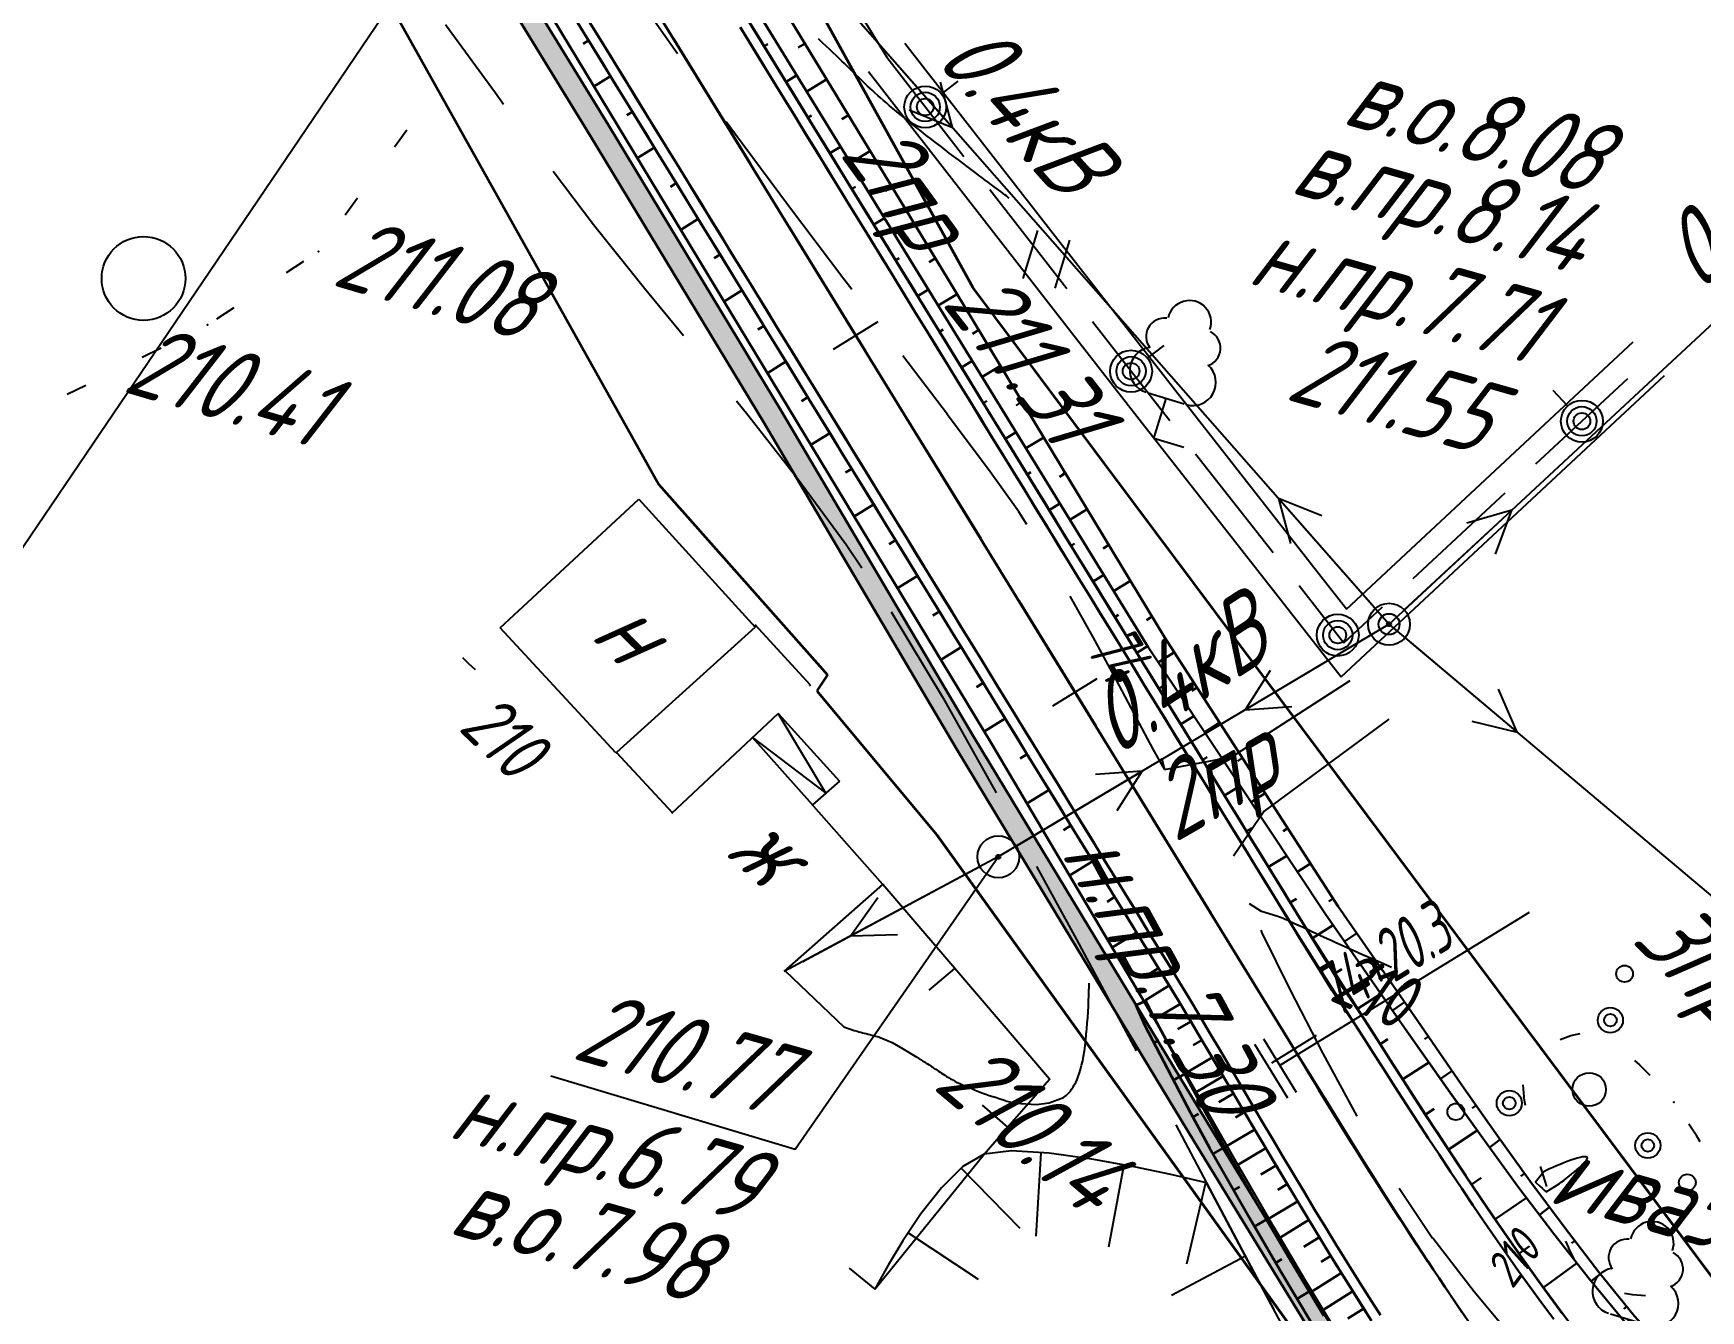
# Model space of a CAD drawing. Header units: millimetres. Extents: x -698 to 8131, y -704 to 4503.
# Drawn here: x 5356.7 to 5436.3, y 3411.5 to 3472.5 of the extents above; entities that cross this region are included whole.
import ezdxf

# ---------------------------------------------------------------- set-up
doc = ezdxf.new("R2010")
doc.units = ezdxf.units.MM
doc.linetypes.add('CONTI', pattern=[0])
doc.linetypes.add('DASHED', pattern=[0.75, 0.5, -0.25])
for name, color, linetype, lineweight in [('10', 1, 'Continuous', 35), ('КОПИЯ_ОСЬ_13_ОТКОСЫ', 7, 'Continuous', 30), ('КОПИЯ_ОСЬ_ГРАНИЦЫ_ПОЛОС', 7, 'Continuous', 30), ('ОСЬ_ВЕРХ_ПОКРЫТИЯ_ГРАНИЦЫ_ПОЛОС', 7, 'Continuous', 30), ('ОСЬ_ВЕРХ_ПОКРЫТИЯ_ОСЬ', 1, 'Continuous', 30), ('Ось_примыкания', 1, 'Continuous', 35), ('Тротуар', 40, 'Continuous', 35)]:
    doc.layers.add(name, color=color, linetype=linetype, lineweight=lineweight)
for name, color, linetype in [('GOR_BDEFAULT', 212, 'CONTI'), ('NAD_MDEFAULT', 7, 'CONTI'), ('OBRIVDEFAULT', 32, 'CONTI'), ('PI_OTDEFAULT', 172, 'CONTI'), ('PI_TTDEFAULT', 5, 'CONTI'), ('SIT_LDEFAULT', 7, 'CONTI'), ('USLZNDEFAULT', 7, 'CONTI'), ('ZAPSKDEFAULT', 7, 'CONTI'), ('ОСЬ_ВЕРХ_ПОКРЫТИЯ_ПИКЕТЫ', 1, 'Continuous'), ('ОСЬ_ВЕРХ_ПОКРЫТИЯ_РАЗБИВКА_КРИВ', 1, 'Continuous'), ('разметка', 7, 'Continuous')]:
    doc.layers.add(name, color=color, linetype=linetype)
doc.styles.add('eskd', font='isocpeui.ttf', dxfattribs={"width": 1.2})
doc.styles.add('SHRFT', font='isocpeui.ttf', dxfattribs={"width": 3.5})
doc.styles.get("Standard").update_dxf_attribs({"font": 'isocpeui.ttf'})

# ---------------------------------------------------------------- blocks, each defined once
blk = doc.blocks.new('BL_2004')
at = {"color": 0}
blk.add_circle((0, 0), 2, dxfattribs=at)
blk = doc.blocks.new('BL_2011')
at = {"color": 0}
for p, q in [((0, 0), (0, 2.4)), ((1.6, 0), (1.6, 2.4))]:
    blk.add_line(p, q, dxfattribs=at)
blk = doc.blocks.new('BL_104')
at = {"color": 0}
for p, q in [((-0.9, 2), (0.9, 2)), ((0, 0), (0, 2)), ((1.5, 0), (0, 0))]:
    blk.add_line(p, q, dxfattribs=at)
for centre, radius, start, end in [((0, 5.8), 1.04, 358, 185), ((-0.94, 4.8), 0.88, 100, 235), ((0.94, 4.8), 0.88, 305, 80), ((-1, 3.1), 1.1, 115, 270), ((1, 3.1), 1.1, 270, 65)]:
    blk.add_arc(centre, radius, start, end, dxfattribs=at)
blk = doc.blocks.new('BL_2010')
at = {"color": 0}
for centre, radius in [((0, 5.78), 0.4), ((0, 3.46), 0.6), ((0, 3.46), 0.3), ((0, 0), 0.8), ((-3.46, -1.74), 0.6), ((-3.46, -1.74), 0.3), ((3.46, -1.74), 0.6), ((3.46, -1.74), 0.3), ((-5.78, -2.88), 0.4), ((5.78, -2.88), 0.4)]:
    blk.add_circle(centre, radius, dxfattribs=at)
blk = doc.blocks.new('BL_26')
at = {"color": 0}
for radius in [1, 0.1]:
    blk.add_circle((0, 0), radius, dxfattribs=at)
blk = doc.blocks.new('BL_22')
at = {"color": 0}
for radius in [1, 0.5, 0.1]:
    blk.add_circle((0, 0), radius, dxfattribs=at)
blk = doc.blocks.new('*U49')
at = {"layer": 'КОПИЯ_ОСЬ_13_ОТКОСЫ'}
for points in [[(1001.06, 900.828), (1010.441, 886.405), (1020.32, 869.001), (1030.698, 851.904), (1041.047, 834.789), (1049.338, 821.926), (1053.106, 816.499), (1055.249, 813.387), (1056.859, 811.09), (1058.482, 808.832), (1060.124, 806.62), (1061.792, 804.463), (1063.493, 802.367), (1065.279, 800.366), (1067.106, 798.446)], [(998.875, 901.677), (999.847, 900.083), (1040.261, 834.306), (1048.734, 821.555), (1052.509, 816.132), (1054.683, 813.034), (1056.318, 810.746), (1057.967, 808.494), (1059.636, 806.289), (1061.333, 804.136), (1063.062, 802.044), (1064.797, 799.982), (1066.577, 797.996), (1067.028, 797.515)], [(1023.88, 863.138), (1023.553, 862.939)], [(1024.917, 861.428), (1023.955, 860.844)], [(1025.955, 859.718), (1025.634, 859.524)], [(1026.993, 858.009), (1026.049, 857.436)], [(1028.031, 856.299), (1027.716, 856.108)], [(1029.068, 854.589), (1028.143, 854.028)], [(1030.106, 852.88), (1029.798, 852.692)], [(1031.143, 851.169), (1030.237, 850.621)], [(1032.177, 849.458), (1031.875, 849.275)], [(1033.212, 847.746), (1032.331, 847.213)], [(1034.247, 846.035), (1033.953, 845.857)], [(1035.282, 844.323), (1034.425, 843.805)], [(1036.317, 842.612), (1036.031, 842.439)], [(1037.352, 840.9), (1036.519, 840.397)], [(1038.387, 839.189), (1038.109, 839.021)], [(1039.422, 837.478), (1038.613, 836.988)], [(1040.456, 835.766), (1040.187, 835.603)], [(1041.512, 834.068), (1040.747, 833.574)], [(1042.596, 832.387), (1042.341, 832.222)], [(1043.679, 830.706), (1042.961, 830.242)], [(1044.763, 829.024), (1044.523, 828.87)], [(1045.846, 827.343), (1045.175, 826.911)], [(1046.93, 825.662), (1046.706, 825.518)], [(1048.013, 823.981), (1047.389, 823.579)], [(1049.097, 822.3), (1048.888, 822.166)], [(1050.225, 820.649), (1049.645, 820.246)], [(1051.365, 819.006), (1051.172, 818.872)], [(1052.506, 817.363), (1051.931, 816.963)], [(1053.644, 815.718), (1053.451, 815.586)], [(1054.778, 814.071), (1054.223, 813.689)], [(1055.92, 812.429), (1055.736, 812.3)], [(1057.072, 810.794), (1056.555, 810.423)], [(1058.239, 809.17), (1058.067, 809.046)], [(1059.426, 807.56), (1058.944, 807.203)], [(1060.631, 805.964), (1060.473, 805.842)], [(1061.856, 804.384), (1061.42, 804.03)], [(1063.116, 802.83), (1062.971, 802.713)]]:
    blk.add_lwpolyline(points, dxfattribs=at)

msp = doc.modelspace()

# ---------------------------------------------------------------- hatches: boundary and pattern name
at = {"layer": 'Тротуар', "lineweight": 30, "ltscale": 7}
msp.add_hatch(color=256, dxfattribs=at).paths.add_polyline_path([(5466.603, 3369.435), (5464.199, 3371.972), (5457.004, 3375.472), (5449.971, 3379.116), (5446.483, 3381.111), (5443.161, 3383.224), (5436.715, 3388.142), (5431.069, 3393.814), (5426.047, 3400.024), (5421.509, 3406.475), (5419.224, 3409.907), (5412.944, 3420.132), (5406.733, 3430.399), (5401.563, 3438.959), (5392.412, 3454.459), (5384.128, 3468.142), (5376.812, 3480.084), (5372.692, 3483.698), (5367.045, 3489.864), (5364.428, 3494.124), (5362.55, 3498.787), (5362.162, 3499.75), (5361.296, 3501.956), (5360.243, 3505.535), (5359.9, 3506.511), (5359.557, 3507.488), (5353.516, 3517.408), (5346.095, 3529.283), (5337.358, 3542.681), (5330.6, 3552.598), (5323.514, 3562.282), (5314.689, 3573.385), (5305.757, 3583.754), (5294.788, 3595.515), (5284.15, 3605.971), (5274.517, 3614.798), (5262.518, 3625.475), (5250.256, 3635.753), (5228.636, 3653.545), (5213.48, 3666.213), (5198.554, 3679.53), (5195.155, 3682.072), (5188.614, 3686.677), (5181.729, 3690.741), (5174.553, 3693.981), (5166.765, 3696.048), (5158.672, 3697.097), (5150.771, 3696.701), (5142.932, 3694.886), (5135.763, 3691.799), (5128.894, 3687.534), (5119.677, 3680.123), (5110.519, 3672.03), (5107.649, 3669.246), (5096.334, 3657.934), (5094.629, 3656.228), (5093.906, 3655.537), (5087.832, 3649.465), (5076.605, 3638.065), (5063.964, 3625.252), (5056.914, 3618.158), (5049.806, 3611.124), (5042.672, 3604.117), (5034.104, 3595.716), (5025.464, 3587.246), (5012.287, 3575.126), (5004.83, 3568.464), (5000.376, 3564.545), (4992.568, 3558.187), (4986.365, 3553.136), (4976.969, 3545.672), (4967.373, 3538.466), (4960.946, 3533.701), (4956.142, 3530.257), (4951.275, 3526.828), (4944.558, 3522.239), (4941.878, 3520.46), (4934.85, 3515.752), (4934.02, 3515.196), (4921.2, 3506.598), (4903.6, 3496.548), (4897.663, 3493.449), (4891.601, 3490.598), (4873.244, 3481.853), (4861.137, 3475.777), (4851.022, 3470.054), (4850.316, 3469.617), (4844.045, 3464.752), (4838.09, 3459.351), (4832.466, 3453.61), (4827.236, 3447.37), (4822.539, 3440.513), (4818.897, 3433.927), (4815.516, 3426.46), (4812.441, 3418.669), (4810.035, 3411.157), (4807.175, 3399.956), (4804.768, 3388.201), (4802.678, 3365.271), (4803.818, 3364.88), (4805.75, 3388.011), (4808.15, 3399.731), (4811.12, 3411.298), (4813.568, 3418.846), (4816.506, 3426.225), (4819.778, 3433.453), (4823.587, 3440.306), (4828.121, 3446.878), (4833.208, 3452.938), (4838.771, 3458.618), (4844.644, 3463.95), (4850.888, 3468.795), (4851.611, 3469.243), (4861.609, 3474.895), (4873.593, 3481.023), (4892.028, 3489.675), (4898.14, 3492.525), (4904.066, 3495.663), (4921.662, 3505.714), (4942.435, 3519.629), (4945.115, 3521.408), (4951.736, 3525.929), (4956.645, 3529.404), (4961.502, 3532.939), (4967.97, 3537.663), (4977.55, 3544.92), (4986.99, 3552.356), (4993.2, 3557.412), (5001.022, 3563.781), (5005.493, 3567.716), (5012.958, 3574.386), (5026.153, 3586.52), (5034.804, 3595.002), (5043.373, 3603.403), (5050.509, 3610.412), (5057.621, 3617.45), (5064.674, 3624.548), (5077.317, 3637.363), (5088.541, 3648.76), (5097.04, 3657.226), (5108.35, 3668.534), (5111.199, 3671.296), (5120.322, 3679.358), (5129.473, 3686.717), (5136.227, 3690.91), (5143.245, 3693.932), (5150.91, 3695.707), (5158.632, 3696.093), (5166.571, 3695.065), (5174.217, 3693.035), (5181.268, 3689.852), (5188.077, 3685.832), (5194.568, 3681.262), (5197.92, 3678.755), (5212.826, 3665.456), (5227.997, 3652.776), (5249.617, 3634.984), (5261.864, 3624.719), (5273.849, 3614.053), (5283.425, 3605.248), (5294.038, 3594.853), (5304.928, 3583.185), (5313.919, 3572.747), (5322.719, 3561.675), (5329.783, 3552.021), (5336.525, 3542.127), (5345.254, 3528.742), (5352.666, 3516.881), (5358.55, 3507.337), (5360.408, 3501.541), (5363.532, 3493.673), (5366.243, 3489.259), (5371.993, 3482.98), (5375.959, 3479.544), (5383.271, 3467.625), (5391.554, 3453.946), (5400.706, 3438.447), (5405.884, 3429.885), (5412.109, 3419.623), (5418.381, 3409.369), (5420.615, 3406.013), (5425.242, 3399.43), (5430.324, 3393.146), (5436.048, 3387.394), (5442.486, 3382.471), (5445.966, 3380.254), (5449.492, 3378.238), (5456.555, 3374.578), (5463.598, 3371.152), (5466.015, 3368.602), (5468.306, 3367.584), (5468.712, 3368.498)])

# ---------------------------------------------------------------- linework, layer by layer
at = {"linetype": 'Continuous'}
msp.add_line((5340.108, 3424.321), (5430.053, 3557.071), dxfattribs=at)
msp.add_lwpolyline([(5381.374, 3422.759), (5393.041, 3419.246), (5402.749, 3433.21)], dxfattribs=at)
at = {"layer": '10'}
for p, q in [((5401.543, 3460.384), (5376.033, 3506.574)), ((5360.563, 3497.444), (5386.533, 3450.994)), ((5360.563, 3497.444), (5386.533, 3450.994)), ((5444.073, 3403.464), (5401.543, 3460.384)), ((5386.533, 3450.994), (5394.593, 3441.904)), ((5386.533, 3450.994), (5394.593, 3441.904)), ((5394.593, 3441.904), (5394.083, 3441.144)), ((5394.593, 3441.904), (5394.083, 3441.144)), ((5394.083, 3441.144), (5399.813, 3434.264)), ((5394.083, 3441.144), (5399.813, 3434.264))]:
    msp.add_line(p, q, dxfattribs=at)
for points in [[(5710.163, 3297.724), (5663.993, 3297.174), (5633.323, 3307.224), (5531.183, 3365.104), (5455.723, 3393.394), (5444.073, 3403.464), (5401.543, 3460.384), (5376.033, 3506.574), (5328.473, 3581.954), (5320.503, 3590.824), (5286.753, 3619.604), (5288.323, 3621.204), (5196.433, 3695.614)], [(5446.413, 3377.714), (5430.843, 3391.154), (5399.813, 3434.264), (5430.843, 3391.154), (5446.413, 3377.714), (5474.883, 3367.454), (5476.483, 3372.204), (5484.003, 3369.444), (5482.413, 3364.674), (5523.553, 3348.784), (5626.023, 3290.704), (5661.233, 3279.184), (5669.823, 3278.944), (5668.943, 3282.924), (5691.213, 3283.214)]]:
    msp.add_lwpolyline(points, dxfattribs=at)
at = {"layer": 'GOR_BDEFAULT', "color": 212, "flags": 128}
for points, elevation in [([(5403.269, 3464.67), (5403.209, 3464.72), (5403.139, 3464.77), (5403.059, 3464.83), (5402.979, 3464.89), (5402.879, 3464.96), (5402.779, 3465.04), (5402.669, 3465.12), (5402.549, 3465.21), (5402.419, 3465.3), (5402.279, 3465.41), (5402.129, 3465.52), (5401.979, 3465.63), (5401.809, 3465.76), (5401.639, 3465.89), (5401.449, 3466.03), (5401.259, 3466.18), (5401.059, 3466.33), (5400.849, 3466.49), (5400.629, 3466.65), (5400.409, 3466.82), (5400.189, 3466.99), (5399.969, 3467.16), (5399.739, 3467.34), (5399.509, 3467.51), (5399.289, 3467.68), (5399.069, 3467.86), (5398.859, 3468.02), (5398.649, 3468.19), (5398.439, 3468.35), (5398.249, 3468.51), (5398.059, 3468.66), (5397.889, 3468.8), (5397.719, 3468.94), (5397.559, 3469.08), (5397.409, 3469.21), (5397.259, 3469.33), (5397.119, 3469.46), (5396.989, 3469.57), (5396.859, 3469.69), (5396.739, 3469.8), (5396.619, 3469.91), (5396.499, 3470.02), (5396.389, 3470.12), (5396.279, 3470.23), (5396.179, 3470.33), (5396.069, 3470.44), (5395.959, 3470.54), (5395.859, 3470.64), (5395.749, 3470.75), (5395.639, 3470.86), (5395.529, 3470.97), (5395.409, 3471.09), (5395.279, 3471.21), (5395.149, 3471.34), (5395.009, 3471.47), (5394.859, 3471.61), (5394.699, 3471.76), (5394.529, 3471.92), (5394.349, 3472.09), (5394.159, 3472.27)], 212), ([(5377.159, 3442.73), (5377.449, 3442.44), (5377.759, 3442.15)], 210), ([(5421.529, 3427.92), (5420.999, 3428.16), (5420.529, 3428.37), (5420.109, 3428.55), (5419.729, 3428.72), (5419.409, 3428.87), (5419.119, 3428.99), (5418.869, 3429.11), (5418.649, 3429.21), (5418.449, 3429.29), (5418.279, 3429.37), (5418.139, 3429.44), (5417.999, 3429.5), (5417.879, 3429.56), (5417.759, 3429.61), (5417.649, 3429.67), (5417.539, 3429.72), (5417.429, 3429.77), (5417.309, 3429.83), (5417.199, 3429.88), (5417.089, 3429.93), (5416.979, 3429.98), (5416.869, 3430.03), (5416.759, 3430.08), (5416.649, 3430.13), (5416.549, 3430.18), (5416.449, 3430.22), (5416.359, 3430.26), (5416.269, 3430.3), (5416.179, 3430.33), (5416.099, 3430.36), (5415.319, 3430.6), (5414.739, 3430.97)], 210), ([(5392.575, 3427.764), (5395.369, 3425.09), (5395.869, 3424.91), (5395.939, 3424.9), (5396.009, 3424.88), (5396.089, 3424.85), (5396.179, 3424.83), (5396.259, 3424.81), (5396.349, 3424.79), (5396.439, 3424.77), (5396.529, 3424.74), (5396.619, 3424.72), (5396.709, 3424.7), (5396.799, 3424.67), (5396.879, 3424.65), (5396.959, 3424.63), (5397.039, 3424.61), (5397.109, 3424.59), (5397.679, 3424.35), (5398.169, 3424.06), (5398.859, 3423.65), (5398.909, 3423.61), (5398.959, 3423.58), (5399.019, 3423.55), (5399.079, 3423.51), (5399.129, 3423.47), (5399.189, 3423.44), (5399.249, 3423.4), (5399.309, 3423.36), (5399.369, 3423.32), (5399.439, 3423.28), (5399.499, 3423.24), (5399.559, 3423.2), (5399.629, 3423.16), (5399.689, 3423.11), (5399.759, 3423.07), (5399.829, 3423.02), (5399.899, 3422.97), (5399.969, 3422.93), (5400.039, 3422.88), (5400.119, 3422.83), (5400.199, 3422.78), (5400.279, 3422.72), (5400.369, 3422.67), (5400.469, 3422.61), (5400.569, 3422.56), (5400.669, 3422.5), (5400.789, 3422.44), (5400.909, 3422.38), (5401.039, 3422.32), (5401.179, 3422.26), (5401.319, 3422.2), (5401.479, 3422.14), (5401.639, 3422.07), (5401.799, 3422.01), (5401.969, 3421.94), (5402.149, 3421.88), (5402.319, 3421.82), (5402.489, 3421.76), (5402.659, 3421.71), (5402.829, 3421.65), (5402.989, 3421.6), (5403.149, 3421.55), (5403.299, 3421.51), (5403.439, 3421.47), (5403.569, 3421.44), (5404.569, 3421.38), (5405.179, 3421.46), (5405.869, 3421.71), (5405.929, 3421.76), (5405.989, 3421.81), (5406.059, 3421.87), (5406.119, 3421.94), (5406.189, 3422.02), (5406.249, 3422.11), (5406.319, 3422.21), (5406.379, 3422.32), (5406.449, 3422.44), (5406.509, 3422.58), (5406.569, 3422.72), (5406.629, 3422.89), (5406.679, 3423.06), (5406.729, 3423.26), (5406.779, 3423.47), (5406.819, 3423.69), (5406.859, 3423.94), (5406.899, 3424.19), (5406.929, 3424.45), (5406.949, 3424.72), (5406.979, 3425), (5406.999, 3425.27), (5407.019, 3425.54), (5407.039, 3425.81), (5407.049, 3426.08), (5407.059, 3426.33), (5407.069, 3426.57), (5407.079, 3426.79), (5407.089, 3427), (5407.089, 3427.18)], 210), ([(5430.869, 3418.87), (5430.829, 3418.89), (5430.749, 3418.89), (5430.649, 3418.88), (5430.539, 3418.85), (5430.399, 3418.82), (5430.249, 3418.77), (5430.089, 3418.72), (5429.919, 3418.66), (5429.749, 3418.59), (5429.579, 3418.52), (5429.409, 3418.45), (5429.239, 3418.38), (5429.079, 3418.31), (5428.939, 3418.24), (5428.809, 3418.17)], 210), ([(5430.869, 3418.87), (5430.829, 3418.89), (5430.749, 3418.89), (5430.649, 3418.88), (5430.539, 3418.85), (5430.399, 3418.82), (5430.249, 3418.77), (5430.089, 3418.72), (5429.919, 3418.66), (5429.749, 3418.59), (5429.579, 3418.52), (5429.409, 3418.45), (5429.239, 3418.38), (5429.079, 3418.31), (5428.939, 3418.24), (5428.809, 3418.17)], 210), ([(5428.919, 3417.22), (5429.529, 3417.59), (5429.629, 3417.67), (5429.749, 3417.76), (5429.879, 3417.86), (5430.009, 3417.96), (5430.139, 3418.07), (5430.269, 3418.17), (5430.389, 3418.28), (5430.509, 3418.38), (5430.619, 3418.48), (5430.709, 3418.57), (5430.779, 3418.65), (5430.839, 3418.73), (5430.879, 3418.79), (5430.889, 3418.84), (5430.869, 3418.87)], 210), ([(5428.809, 3418.17), (5428.409, 3417.68), (5428.609, 3417.49), (5428.729, 3417.38), (5428.819, 3417.29), (5428.919, 3417.22)], 210)]:
    msp.add_lwpolyline(points, dxfattribs=dict(at, elevation=elevation))
at = {"layer": 'OBRIVDEFAULT', "color": 32}
for p, q in [((5403.379, 3419.17, 209.746), (5402.069, 3419.01, 209.776)), ((5405.179, 3419.06, 209.706), (5403.379, 3419.17, 209.746)), ((5401.059, 3418.42, 209.651), (5400.029, 3417.41, 209.499)), ((5402.069, 3419.01, 209.776), (5401.059, 3418.42, 209.651)), ((5404.779, 3419.08), (5404.539, 3415.09)), ((5407.219, 3418.78, 209.659), (5405.179, 3419.06, 209.706)), ((5409.239, 3418.41, 209.613), (5407.219, 3418.78, 209.659)), ((5408.739, 3418.5), (5408.019, 3414.57)), ((5410.989, 3418.04, 209.573), (5409.239, 3418.41, 209.613)), ((5400.979, 3418.34), (5403.779, 3415.48)), ((5412.219, 3417.75, 209.544), (5410.989, 3418.04, 209.573)), ((5412.649, 3417.65), (5411.739, 3413.76)), ((5412.689, 3417.64, 209.533), (5412.219, 3417.75, 209.544)), ((5414.949, 3413.38, 209.342), (5412.689, 3417.64, 209.533)), ((5400.029, 3417.41, 209.499), (5399.049, 3416.16, 209.332)), ((5399.049, 3416.16, 209.332), (5398.189, 3414.87, 209.166)), ((5398.449, 3415.26), (5401.779, 3413.04)), ((5398.189, 3414.87, 209.166), (5397.489, 3413.71, 209.022)), ((5397.489, 3413.71, 209.022), (5397.029, 3412.88, 208.92)), ((5414.549, 3414.14), (5411.019, 3412.27)), ((5397.029, 3412.88, 208.92), (5396.859, 3412.56, 208.881)), ((5416.249, 3410.98, 209.235), (5414.949, 3413.38, 209.342))]:
    msp.add_line(p, q, dxfattribs=at)
at = {"layer": 'PI_TTDEFAULT', "color": 5}
for p in [(5370.279, 3462.12, 211.083), (5364.979, 3458.61, 210.406), (5410.349, 3454.79, 211.699), (5405.869, 3451.51, 211.313), (5397.229, 3431.89, 210.659), (5405.189, 3422.6, 210.137), (5435.009, 3421.5, 209.961)]:
    msp.add_point(p, dxfattribs=at)
at = {"layer": 'SIT_LDEFAULT', "color": 7}
for p, q in [((5394.779, 3475.72), (5397.419, 3471.39)), ((5387.429, 3471.56), (5385.539, 3474.26)), ((5395.279, 3474.05), (5421.409, 3444.32)), ((5376.349, 3472.96), (5378.729, 3469.7)), ((5395.939, 3473.3), (5400.559, 3468.04)), ((5398.289, 3472.07), (5408.119, 3459.44)), ((5397.419, 3471.39), (5401.109, 3466.66)), ((5421.409, 3444.32), (5450.179, 3471.05)), ((5396.549, 3470.71), (5406.379, 3458.09)), ((5400.559, 3468.04), (5399.989, 3470.2)), ((5400.049, 3469.64), (5400.839, 3470.25)), ((5378.729, 3469.7), (5379.119, 3469.16)), ((5398.489, 3468.88), (5400.559, 3468.04)), ((5373.919, 3467.11), (5374.509, 3467.92)), ((5390.149, 3467.77), (5389.759, 3468.31)), ((5392.729, 3464.3), (5390.149, 3467.77)), ((5381.489, 3465.95), (5383.419, 3463.41)), ((5371.559, 3463.87), (5372.149, 3464.68)), ((5402.339, 3465.08), (5406.019, 3460.35)), ((5395.379, 3460.8), (5392.729, 3464.3)), ((5383.419, 3463.41), (5385.859, 3460.37)), ((5368.759, 3461.11), (5369.589, 3461.66)), ((5395.749, 3460.31), (5395.379, 3460.8)), ((5385.859, 3460.37), (5387.709, 3458.1)), ((5365.429, 3458.9), (5366.259, 3459.45)), ((5408.119, 3459.45), (5411.219, 3455.47)), ((5407.249, 3458.77), (5410.349, 3454.79)), ((5361.869, 3457.07), (5362.769, 3457.51)), ((5406.379, 3458.09), (5409.479, 3454.11)), ((5409.879, 3457.02), (5410.669, 3457.63)), ((5427.669, 3452.77), (5433.069, 3457.8)), ((5400.319, 3454.34), (5398.189, 3457.14)), ((5428.419, 3451.97), (5432.809, 3456.06)), ((5429.169, 3451.17), (5434.569, 3456.2)), ((5358.279, 3455.3), (5359.179, 3455.74)), ((5390.239, 3454.99), (5390.779, 3454.32)), ((5411.219, 3455.47), (5417.969, 3446.84)), ((5429.929, 3454.75), (5429.249, 3455.48)), ((5390.779, 3454.32), (5393.179, 3451.26)), ((5402.279, 3451.71), (5400.309, 3454.34)), ((5410.349, 3454.79), (5410.939, 3454.04)), ((5409.479, 3454.11), (5416.239, 3445.49)), ((5419.379, 3445.04), (5427.669, 3452.77)), ((5412.169, 3452.46), (5415.869, 3447.74)), ((5393.179, 3451.26), (5395.479, 3448.13)), ((5403.729, 3449.68), (5402.279, 3451.71)), ((5419.119, 3441.81), (5429.169, 3451.16)), ((5378.959, 3444.15), (5385.589, 3450.29)), ((5385.589, 3450.29), (5391.129, 3444.18)), ((5420.749, 3445.07), (5416.129, 3450.33)), ((5416.129, 3450.33), (5416.699, 3448.17)), ((5418.199, 3449.49), (5416.129, 3450.33)), ((5422.559, 3446.51), (5426.949, 3450.6)), ((5404.109, 3449.08), (5403.729, 3449.68)), ((5422.139, 3445), (5427.269, 3449.77)), ((5427.269, 3449.77), (5425.119, 3449.14)), ((5426.489, 3447.67), (5427.269, 3449.77)), ((5395.479, 3448.13), (5396.229, 3447.01)), ((5417.979, 3446.84), (5419.379, 3445.05)), ((5407.279, 3443.7), (5406.179, 3445.66)), ((5416.239, 3445.48), (5419.119, 3441.8)), ((5417.109, 3446.16), (5419.249, 3443.43)), ((5397.639, 3444.91), (5400.109, 3440.78)), ((5419.249, 3443.43), (5421.099, 3445.15)), ((5384.489, 3438.17), (5378.959, 3444.15)), ((5391.129, 3444.18), (5384.519, 3438.2)), ((5391.119, 3444.31), (5393.769, 3441.43)), ((5421.409, 3444.32), (5402.749, 3433.21)), ((5483.329, 3392.19), (5421.409, 3444.32)), ((5408.389, 3441.65), (5407.279, 3443.7)), ((5420.549, 3443.81), (5414.539, 3440.23)), ((5422.169, 3443.68), (5427.529, 3439.17)), ((5409.359, 3439.82), (5408.389, 3441.65)), ((5413.899, 3437.98), (5419.549, 3441.63)), ((5415.739, 3442.11), (5414.539, 3440.23)), ((5393.779, 3441.43), (5393.719, 3441.38)), ((5400.109, 3440.78), (5402.649, 3436.26)), ((5427.529, 3439.17), (5426.639, 3441.22)), ((5387.159, 3435.3), (5392.229, 3440.05)), ((5392.229, 3440.05), (5395.169, 3436.82)), ((5394.519, 3436.255), (5392.229, 3440.05)), ((5414.539, 3440.23), (5416.769, 3440.39)), ((5410.139, 3438.35), (5409.359, 3439.82)), ((5421.399, 3439.79), (5415.439, 3435.39)), ((5425.359, 3439.69), (5427.529, 3439.17)), ((5391.014, 3438.911), (5394.519, 3436.255)), ((5393.869, 3435.69), (5391.014, 3438.911)), ((5410.679, 3437.39), (5410.139, 3438.35)), ((5384.489, 3438.17), (5384.519, 3438.2)), ((5384.519, 3438.2), (5387.179, 3435.32)), ((5410.549, 3437.94), (5410.679, 3437.38)), ((5410.679, 3437.38), (5413.899, 3437.98)), ((5395.169, 3436.82), (5393.869, 3435.69)), ((5403.609, 3433.72), (5409.619, 3437.3)), ((5409.619, 3437.3), (5407.389, 3437.14)), ((5408.419, 3435.42), (5409.619, 3437.3)), ((5387.179, 3435.32), (5387.159, 3435.3)), ((5397.229, 3431.89), (5393.819, 3435.75)), ((5415.439, 3435.39), (5413.979, 3433.25)), ((5402.749, 3433.21), (5392.529, 3427.74)), ((5401.869, 3432.74), (5395.699, 3429.43)), ((5404.579, 3432.75), (5406.479, 3429.26)), ((5392.529, 3427.74), (5397.229, 3431.89)), ((5393.409, 3428.21), (5399.579, 3431.52)), ((5396.989, 3431.26), (5395.699, 3429.43)), ((5400.669, 3427.88), (5397.229, 3431.89)), ((5415.279, 3429.71), (5415.339, 3429.58)), ((5415.339, 3429.58), (5416.679, 3426.88)), ((5395.699, 3429.43), (5397.929, 3429.5)), ((5406.479, 3429.26), (5409.329, 3423.95)), ((5399.449, 3426.84), (5400.669, 3427.88)), ((5405.189, 3422.6), (5400.669, 3427.88)), ((5416.679, 3426.88), (5418.249, 3423.82)), ((5430.089, 3424.68), (5430.529, 3424.77)), ((5429.579, 3424.49), (5430.089, 3424.68)), ((5418.249, 3423.82), (5419.869, 3420.83)), ((5433.129, 3423.48), (5433.369, 3423.27)), ((5433.369, 3423.27), (5433.859, 3422.79)), ((5403.189, 3420.3), (5405.189, 3422.6)), ((5427.869, 3421.75), (5427.819, 3422.33)), ((5427.929, 3421.34), (5427.849, 3421.75)), ((5401.979, 3421.35), (5403.189, 3420.3)), ((5402.069, 3419.01), (5403.189, 3420.3)), ((5411.219, 3420.42), (5412.699, 3417.64)), ((5435.729, 3420.46), (5436.109, 3419.88)), ((5436.099, 3419.88), (5436.259, 3419.61)), ((5396.859, 3412.56), (5402.069, 3419.01)), ((5428.709, 3418.23), (5428.649, 3418.42)), ((5412.689, 3417.64), (5414.949, 3413.38)), ((5428.949, 3417.47), (5428.709, 3418.23)), ((5421.899, 3417.39), (5423.489, 3415)), ((5423.499, 3415.01), (5425.469, 3412.46)), ((5429.989, 3414.54), (5429.859, 3414.85)), ((5430.279, 3413.95), (5429.979, 3414.54)), ((5395.619, 3413.57), (5396.859, 3412.56)), ((5414.949, 3413.38), (5415.909, 3411.6)), ((5425.469, 3412.46), (5427.859, 3409.6)), ((5433.039, 3412.29), (5432.659, 3412.35)), ((5433.659, 3412.25), (5433.039, 3412.29))]:
    msp.add_line(p, q, dxfattribs=at)
for centre, radius in [((5399.259, 3469.02), 1), ((5399.259, 3469.02), 0.7), ((5399.259, 3469.02), 0.4), ((5409.089, 3456.4), 1), ((5409.089, 3456.4), 0.7), ((5409.089, 3456.4), 0.4), ((5430.619, 3454.01), 1), ((5430.619, 3454.01), 0.7), ((5430.619, 3454.01), 0.4), ((5418.959, 3443.8), 1), ((5418.959, 3443.8), 0.7), ((5418.959, 3443.8), 0.4)]:
    msp.add_circle(centre, radius, dxfattribs=at)
at = {"layer": 'КОПИЯ_ОСЬ_13_ОТКОСЫ'}
for points in [[(5365.038, 3515.141), (5368.98, 3508.683), (5417.403, 3429.87), (5421.467, 3423.509), (5423.519, 3420.333), (5425.071, 3417.98), (5426.645, 3415.66), (5428.248, 3413.379), (5429.887, 3411.143), (5431.573, 3408.959), (5433.313, 3406.83), (5433.905, 3406.138), (5434.504, 3405.452), (5435.11, 3404.772), (5435.568, 3404.272), (5436.03, 3403.775), (5436.497, 3403.282)], [(5356.96, 3513.517), (5361.011, 3507.073), (5362.468, 3504.682), (5402.418, 3438.62), (5410.214, 3425.454), (5413.96, 3418.881), (5415.885, 3415.541), (5417.367, 3413.029), (5418.892, 3410.518)], [(5357.529, 3513.868), (5362.033, 3506.606), (5363.016, 3505.019), (5411.439, 3426.206), (5415.284, 3419.698), (5417.254, 3416.401), (5418.764, 3413.928), (5420.314, 3411.461)], [(5368.519, 3510.591), (5369.491, 3508.997), (5409.905, 3443.22), (5418.378, 3430.469), (5422.153, 3425.046), (5424.327, 3421.949), (5425.963, 3419.66), (5427.611, 3417.409), (5429.28, 3415.203), (5430.977, 3413.05), (5432.706, 3410.958), (5434.441, 3408.896), (5436.221, 3406.91), (5436.672, 3406.429)], [(5383.183, 3472.194), (5382.927, 3472.037)], [(5391.567, 3471.921), (5391.737, 3472.025)], [(5384.23, 3470.49), (5383.439, 3470.004)], [(5392.614, 3470.217), (5393.125, 3470.531)], [(5385.277, 3468.786), (5385.013, 3468.624)], [(5393.661, 3468.513), (5393.831, 3468.617)], [(5386.324, 3467.082), (5385.509, 3466.581)], [(5394.708, 3466.809), (5395.219, 3467.123)], [(5387.371, 3465.378), (5387.099, 3465.211)], [(5395.755, 3465.105), (5395.925, 3465.209)], [(5388.418, 3463.674), (5387.579, 3463.158)], [(5396.802, 3463.4), (5397.313, 3463.715)], [(5389.465, 3461.97), (5389.185, 3461.798)], [(5397.849, 3461.696), (5398.019, 3461.801)], [(5390.512, 3460.266), (5389.649, 3459.736)], [(5398.896, 3459.992), (5399.407, 3460.306)], [(5391.559, 3458.562), (5391.271, 3458.385)], [(5399.943, 3458.288), (5400.113, 3458.393)], [(5392.606, 3456.858), (5391.719, 3456.313)], [(5400.99, 3456.584), (5401.501, 3456.898)], [(5393.653, 3455.154), (5393.357, 3454.972)], [(5402.037, 3454.88), (5402.207, 3454.985)], [(5394.7, 3453.45), (5393.789, 3452.89)], [(5403.084, 3453.176), (5403.595, 3453.49)], [(5395.747, 3451.746), (5395.443, 3451.559)], [(5404.131, 3451.472), (5404.301, 3451.577)], [(5396.794, 3450.042), (5395.859, 3449.467)], [(5405.177, 3449.768), (5405.689, 3450.082)], [(5397.841, 3448.338), (5397.529, 3448.146)], [(5406.225, 3448.064), (5406.395, 3448.169)], [(5398.888, 3446.634), (5397.928, 3446.044)], [(5407.272, 3446.36), (5407.783, 3446.674)], [(5399.935, 3444.929), (5399.615, 3444.733)], [(5408.319, 3444.656), (5408.489, 3444.761)], [(5400.982, 3443.225), (5399.999, 3442.621)], [(5409.365, 3442.952), (5409.877, 3443.266)], [(5402.029, 3441.521), (5401.701, 3441.32)], [(5410.413, 3441.248), (5410.583, 3441.352)], [(5411.46, 3439.544), (5412.09, 3439.931)], [(5403.076, 3439.817), (5402.068, 3439.198)], [(5404.123, 3438.113), (5403.787, 3437.907)], [(5412.506, 3437.84), (5412.717, 3437.969)], [(5405.17, 3436.409), (5404.112, 3435.759)], [(5413.553, 3436.136), (5414.305, 3436.598)], [(5406.217, 3434.705), (5405.864, 3434.489)], [(5414.6, 3434.431), (5414.851, 3434.585)], [(5407.264, 3433.001), (5406.151, 3432.317)], [(5415.648, 3432.727), (5416.521, 3433.264)], [(5408.311, 3431.297), (5407.94, 3431.069)], [(5416.694, 3431.023), (5416.985, 3431.202)], [(5409.358, 3429.593), (5408.189, 3428.875)], [(5417.751, 3429.325), (5418.736, 3429.955)], [(5410.404, 3427.889), (5410.015, 3427.649)], [(5418.828, 3427.64), (5419.156, 3427.85)], [(5419.905, 3425.955), (5421.024, 3426.669)], [(5411.451, 3426.185), (5410.214, 3425.454)], [(5412.469, 3424.463), (5412.056, 3424.219)], [(5420.982, 3424.269), (5421.355, 3424.508)], [(5422.063, 3422.587), (5423.313, 3423.394)], [(5413.486, 3422.741), (5412.195, 3421.978)], [(5414.504, 3421.019), (5414.073, 3420.765)], [(5423.149, 3420.907), (5423.565, 3421.176)], [(5424.244, 3419.234), (5425.619, 3420.141)], [(5415.523, 3419.298), (5414.181, 3418.497)], [(5416.549, 3417.581), (5416.102, 3417.314)], [(5425.351, 3417.568), (5425.805, 3417.876)], [(5426.474, 3415.913), (5427.973, 3416.93)], [(5417.58, 3415.868), (5416.193, 3415.02)], [(5427.619, 3414.274), (5428.113, 3414.621)], [(5418.622, 3414.161), (5418.16, 3413.878)], [(5428.784, 3412.648), (5430.375, 3413.814)], [(5419.683, 3412.465), (5418.254, 3411.568)]]:
    msp.add_lwpolyline(points, dxfattribs=at)
at = {"layer": 'КОПИЯ_ОСЬ_ГРАНИЦЫ_ПОЛОС'}
for points in [[(5382.801, 3472.815), (5383.322, 3471.968), (5383.843, 3471.121), (5384.363, 3470.273), (5384.884, 3469.426), (5385.405, 3468.578), (5385.925, 3467.731), (5386.446, 3466.883), (5386.967, 3466.036), (5387.488, 3465.188), (5388.008, 3464.341), (5388.529, 3463.494), (5389.05, 3462.646), (5389.57, 3461.799), (5390.091, 3460.951), (5390.612, 3460.104), (5391.132, 3459.256), (5391.653, 3458.409), (5392.174, 3457.561), (5392.694, 3456.714), (5393.215, 3455.866), (5393.736, 3455.019), (5394.256, 3454.172), (5394.777, 3453.324), (5395.298, 3452.477), (5395.818, 3451.629), (5396.339, 3450.782), (5396.86, 3449.934), (5397.38, 3449.087), (5397.901, 3448.239), (5398.422, 3447.392), (5398.942, 3446.545), (5399.463, 3445.697), (5399.984, 3444.85), (5400.504, 3444.002), (5401.025, 3443.155), (5401.546, 3442.307), (5402.067, 3441.46), (5402.587, 3440.612), (5403.108, 3439.765), (5403.629, 3438.918), (5404.149, 3438.07), (5404.67, 3437.223), (5405.191, 3436.375), (5405.711, 3435.528), (5406.232, 3434.68), (5406.753, 3433.833), (5407.273, 3432.985), (5407.794, 3432.138), (5408.315, 3431.29), (5408.835, 3430.443), (5409.356, 3429.596), (5409.877, 3428.748), (5410.397, 3427.901), (5410.918, 3427.053), (5411.436, 3426.209), (5411.93, 3425.373), (5412.427, 3424.533), (5412.923, 3423.693), (5413.419, 3422.853), (5413.915, 3422.012), (5414.412, 3421.172), (5414.909, 3420.33), (5415.409, 3419.487), (5415.91, 3418.643), (5416.414, 3417.799), (5416.92, 3416.954), (5417.429, 3416.11), (5417.943, 3415.265), (5418.46, 3414.421), (5418.981, 3413.578), (5419.507, 3412.735), (5420.038, 3411.893), (5420.575, 3411.053)], [(5383.337, 3472.899), (5383.86, 3472.048), (5384.383, 3471.197), (5384.906, 3470.346), (5385.429, 3469.495), (5385.952, 3468.644), (5386.475, 3467.793), (5386.998, 3466.942), (5387.521, 3466.09), (5388.044, 3465.239), (5388.567, 3464.388), (5389.089, 3463.537), (5389.612, 3462.686), (5390.135, 3461.835), (5390.658, 3460.984), (5391.181, 3460.133), (5391.704, 3459.282), (5392.227, 3458.431), (5392.75, 3457.579), (5393.273, 3456.728), (5393.796, 3455.877), (5394.319, 3455.026), (5394.842, 3454.175), (5395.365, 3453.324), (5395.888, 3452.473), (5396.411, 3451.622), (5396.933, 3450.771), (5397.456, 3449.919), (5397.979, 3449.068), (5398.502, 3448.217), (5399.025, 3447.366), (5399.548, 3446.515), (5400.071, 3445.664), (5400.594, 3444.813), (5401.117, 3443.962), (5401.64, 3443.111), (5402.163, 3442.259), (5402.686, 3441.408), (5403.209, 3440.557), (5403.732, 3439.706), (5404.254, 3438.855), (5404.777, 3438.004), (5405.3, 3437.153), (5405.823, 3436.302), (5406.346, 3435.451), (5406.869, 3434.6), (5407.392, 3433.748), (5407.915, 3432.897), (5408.438, 3432.046), (5408.961, 3431.195), (5409.484, 3430.344), (5410.007, 3429.493), (5410.53, 3428.642), (5411.053, 3427.791), (5411.342, 3427.319)], [(5429.275, 3411.127), (5428.711, 3411.89), (5428.151, 3412.658), (5427.595, 3413.432), (5427.045, 3414.211), (5426.498, 3414.995), (5425.954, 3415.783), (5425.415, 3416.576), (5424.878, 3417.372), (5424.344, 3418.172), (5423.812, 3418.976), (5423.282, 3419.782), (5422.754, 3420.592), (5422.228, 3421.404), (5421.702, 3422.219), (5421.178, 3423.036), (5420.653, 3423.855), (5420.128, 3424.675), (5419.603, 3425.497), (5419.078, 3426.319), (5418.553, 3427.142), (5418.027, 3427.964), (5417.502, 3428.786), (5416.977, 3429.608), (5416.456, 3430.456), (5415.936, 3431.303), (5415.415, 3432.151), (5414.894, 3432.998), (5414.374, 3433.846), (5413.853, 3434.693), (5413.332, 3435.541), (5412.812, 3436.388), (5412.291, 3437.236), (5411.77, 3438.083), (5411.249, 3438.93), (5410.729, 3439.778), (5410.208, 3440.625), (5409.687, 3441.473), (5409.167, 3442.32), (5408.646, 3443.168), (5408.125, 3444.015), (5407.605, 3444.863), (5407.084, 3445.71), (5406.563, 3446.557), (5406.043, 3447.405), (5405.522, 3448.252), (5405.001, 3449.1), (5404.481, 3449.947), (5403.96, 3450.795), (5403.439, 3451.642), (5402.919, 3452.49), (5402.398, 3453.337), (5401.877, 3454.184), (5401.357, 3455.032), (5400.836, 3455.879), (5400.315, 3456.727), (5399.795, 3457.574), (5399.274, 3458.422), (5398.753, 3459.269), (5398.232, 3460.117), (5397.712, 3460.964), (5397.191, 3461.812), (5396.67, 3462.659), (5396.15, 3463.506), (5395.629, 3464.354), (5395.108, 3465.201), (5394.588, 3466.049), (5394.067, 3466.896), (5393.546, 3467.744), (5393.026, 3468.591), (5392.505, 3469.439), (5391.984, 3470.286), (5391.464, 3471.133), (5390.943, 3471.981), (5390.422, 3472.828)], [(5390.43, 3472.817), (5390.953, 3471.966), (5391.476, 3471.114), (5391.999, 3470.263), (5392.522, 3469.412), (5393.045, 3468.56), (5393.568, 3467.709), (5394.091, 3466.858), (5394.614, 3466.006), (5395.138, 3465.155), (5395.661, 3464.304), (5396.184, 3463.452), (5396.707, 3462.601), (5397.23, 3461.749), (5397.753, 3460.898), (5398.276, 3460.047), (5398.799, 3459.195), (5399.322, 3458.344), (5399.845, 3457.493), (5400.368, 3456.641), (5400.892, 3455.79), (5401.415, 3454.938), (5401.938, 3454.087), (5402.461, 3453.236), (5402.984, 3452.384), (5403.507, 3451.533), (5404.03, 3450.682), (5404.553, 3449.83), (5405.076, 3448.979), (5405.599, 3448.128), (5406.122, 3447.276), (5406.646, 3446.425), (5407.169, 3445.573), (5407.692, 3444.722), (5408.215, 3443.871), (5408.738, 3443.019), (5409.261, 3442.168), (5409.784, 3441.317), (5410.307, 3440.465), (5410.83, 3439.614), (5411.353, 3438.762), (5411.876, 3437.911), (5412.4, 3437.06), (5412.923, 3436.208), (5413.446, 3435.357), (5413.969, 3434.506), (5414.492, 3433.654), (5415.015, 3432.803), (5415.538, 3431.951), (5416.061, 3431.1), (5416.584, 3430.249), (5417.107, 3429.397), (5417.63, 3428.546), (5418.154, 3427.695), (5418.677, 3426.843), (5419.22, 3426.033), (5419.764, 3425.224), (5420.307, 3424.417), (5420.404, 3424.274)], [(5390.848, 3473.09), (5391.369, 3472.243), (5391.89, 3471.395), (5392.41, 3470.548), (5392.931, 3469.7), (5393.452, 3468.853), (5393.972, 3468.005), (5394.493, 3467.158), (5395.014, 3466.311), (5395.534, 3465.463), (5396.055, 3464.616), (5396.576, 3463.768), (5397.096, 3462.921), (5397.617, 3462.073), (5398.138, 3461.226), (5398.659, 3460.378), (5399.179, 3459.531), (5399.7, 3458.683), (5400.221, 3457.836), (5400.741, 3456.989), (5401.262, 3456.141), (5401.783, 3455.294), (5402.303, 3454.446), (5402.824, 3453.599), (5403.345, 3452.751), (5403.865, 3451.904), (5404.386, 3451.056), (5404.907, 3450.209), (5405.427, 3449.362), (5405.948, 3448.514), (5406.469, 3447.667), (5406.989, 3446.819), (5407.51, 3445.972), (5408.031, 3445.124), (5408.551, 3444.277), (5409.072, 3443.429), (5409.593, 3442.582), (5410.113, 3441.735), (5410.634, 3440.887), (5411.155, 3440.04), (5411.675, 3439.192), (5412.196, 3438.345), (5412.717, 3437.497), (5413.238, 3436.65), (5413.758, 3435.802), (5414.279, 3434.955), (5414.8, 3434.107), (5415.32, 3433.26), (5415.841, 3432.413), (5416.362, 3431.565), (5416.882, 3430.718), (5417.401, 3429.874), (5417.924, 3429.055), (5418.449, 3428.233), (5418.974, 3427.411), (5419.499, 3426.588), (5420.025, 3425.766), (5420.55, 3424.944), (5421.074, 3424.124), (5421.598, 3423.306), (5422.123, 3422.49), (5422.648, 3421.676), (5423.174, 3420.864), (5423.701, 3420.056), (5424.229, 3419.251), (5424.76, 3418.449), (5425.293, 3417.65), (5425.828, 3416.856), (5426.367, 3416.066), (5426.908, 3415.28), (5427.454, 3414.499), (5428.003, 3413.722), (5428.556, 3412.951), (5429.114, 3412.186), (5429.676, 3411.426)], [(5390.856, 3473.079), (5391.379, 3472.228), (5391.902, 3471.376), (5392.425, 3470.525), (5392.948, 3469.673), (5393.471, 3468.822), (5393.994, 3467.971), (5394.517, 3467.119), (5395.04, 3466.268), (5395.564, 3465.417), (5396.087, 3464.565), (5396.61, 3463.714), (5397.133, 3462.863), (5397.656, 3462.011), (5398.179, 3461.16), (5398.702, 3460.308), (5399.225, 3459.457), (5399.748, 3458.606), (5400.271, 3457.754), (5400.794, 3456.903), (5401.318, 3456.052), (5401.841, 3455.2), (5402.364, 3454.349), (5402.887, 3453.497), (5403.41, 3452.646), (5403.933, 3451.795), (5404.456, 3450.943), (5404.979, 3450.092), (5405.502, 3449.241), (5406.025, 3448.389), (5406.548, 3447.538), (5407.072, 3446.687), (5407.595, 3445.835), (5408.118, 3444.984), (5408.641, 3444.132), (5409.164, 3443.281), (5409.687, 3442.43), (5410.21, 3441.578), (5410.733, 3440.727), (5411.256, 3439.876), (5411.779, 3439.024), (5412.302, 3438.173), (5412.826, 3437.321), (5413.349, 3436.47), (5413.872, 3435.619), (5414.395, 3434.767), (5414.918, 3433.916), (5415.441, 3433.065), (5415.964, 3432.213), (5416.487, 3431.362), (5417.01, 3430.511), (5417.533, 3429.659), (5418.056, 3428.808), (5418.58, 3427.956), (5419.097, 3427.114), (5419.636, 3426.312), (5420.179, 3425.503), (5420.722, 3424.696)], [(5410.911, 3427.065), (5411.439, 3426.206), (5415.284, 3419.698), (5417.254, 3416.401), (5418.764, 3413.928), (5420.314, 3411.461)]]:
    msp.add_lwpolyline(points, dxfattribs=at)
at = {"layer": 'ОСЬ_ВЕРХ_ПОКРЫТИЯ_ГРАНИЦЫ_ПОЛОС', "linetype": 'Continuous'}
msp.add_lwpolyline([(5420.995, 3411.323), (5420.46, 3412.161), (5419.93, 3413.001), (5419.406, 3413.841), (5418.885, 3414.683), (5418.369, 3415.526), (5417.857, 3416.369), (5417.348, 3417.212), (5416.843, 3418.056), (5416.34, 3418.899), (5415.839, 3419.742), (5415.34, 3420.584), (5414.842, 3421.426), (5414.346, 3422.267), (5413.849, 3423.107), (5413.353, 3423.947), (5412.857, 3424.787), (5412.361, 3425.627), (5411.865, 3426.468), (5411.344, 3427.315), (5410.823, 3428.162), (5410.303, 3429.01), (5409.782, 3429.857), (5409.261, 3430.705), (5408.741, 3431.552), (5408.22, 3432.4), (5407.699, 3433.247), (5407.179, 3434.095), (5406.658, 3434.942), (5406.137, 3435.789), (5405.617, 3436.637), (5405.096, 3437.484), (5404.575, 3438.332), (5404.055, 3439.179), (5403.534, 3440.027), (5403.013, 3440.874), (5402.493, 3441.722), (5401.972, 3442.569), (5401.451, 3443.416), (5400.93, 3444.264), (5400.41, 3445.111), (5399.889, 3445.959), (5399.368, 3446.806), (5398.848, 3447.654), (5398.327, 3448.501), (5397.806, 3449.349), (5397.286, 3450.196), (5396.765, 3451.044), (5396.244, 3451.891), (5395.724, 3452.738), (5395.203, 3453.586), (5394.682, 3454.433), (5394.162, 3455.281), (5393.641, 3456.128), (5393.12, 3456.976), (5392.6, 3457.823), (5392.079, 3458.671), (5391.558, 3459.518), (5391.038, 3460.365), (5390.517, 3461.213), (5389.996, 3462.06), (5389.476, 3462.908), (5388.955, 3463.755), (5388.434, 3464.603), (5387.914, 3465.45), (5387.393, 3466.298), (5386.872, 3467.145), (5386.351, 3467.993), (5385.831, 3468.84), (5385.31, 3469.687), (5384.789, 3470.535), (5384.269, 3471.382), (5383.748, 3472.23), (5383.227, 3473.077)], dxfattribs=at)
at = {"layer": 'ОСЬ_ВЕРХ_ПОКРЫТИЯ_ОСЬ'}
msp.add_lwpolyline([(5361.354, 3514.401), (5366.017, 3506.819), (5366.017, 3506.819), (5417.045, 3423.767), (5417.045, 3423.767), (5418.574, 3421.283), (5419.598, 3419.63), (5420.112, 3418.805), (5420.629, 3417.981), (5421.149, 3417.159), (5421.671, 3416.34), (5422.197, 3415.522), (5422.726, 3414.706), (5423.259, 3413.893), (5423.797, 3413.083), (5424.34, 3412.277), (5424.887, 3411.473)], dxfattribs=at)
at = {"layer": 'ОСЬ_ВЕРХ_ПОКРЫТИЯ_ПИКЕТЫ'}
for p, q in [((5394.876, 3457.46), (5397.007, 3458.769)), ((5405.346, 3440.42), (5407.476, 3441.728)), ((5405.346, 3440.42), (5407.476, 3441.728)), ((5415.816, 3423.379), (5417.946, 3424.688))]:
    msp.add_line(p, q, dxfattribs=at)
at = {"layer": 'ОСЬ_ВЕРХ_ПОКРЫТИЯ_РАЗБИВКА_КРИВ'}
for p, q in [((5417.045, 3423.767), (5428.122, 3430.572)), ((5414.982, 3424.26), (5416.552, 3421.703)), ((5415.408, 3424.521), (5416.978, 3421.965)), ((5417.045, 3423.767), (5416.193, 3423.243))]:
    msp.add_line(p, q, dxfattribs=at)
at = {"layer": 'Ось_примыкания', "color": 0}
for p, q in [((5409.317, 3426.128), (5409.787, 3426.337)), ((5410.911, 3427.065), (5409.773, 3426.366)), ((5411.943, 3425.352), (5411.311, 3424.979)), ((5410.182, 3424.325), (5410.435, 3424.457)), ((5412.961, 3423.63), (5411.635, 3422.847)), ((5411.105, 3422.551), (5411.643, 3422.831)), ((5413.978, 3421.908), (5413.285, 3421.499)), ((5412.033, 3420.78), (5412.313, 3420.934)), ((5414.996, 3420.186), (5413.567, 3419.342)), ((5413.003, 3419.031), (5413.562, 3419.35)), ((5416.019, 3418.468), (5415.294, 3418.035)), ((5413.995, 3417.294), (5414.278, 3417.455)), ((5417.045, 3416.751), (5415.571, 3415.87)), ((5414.99, 3415.559), (5415.559, 3415.89)), ((5418.084, 3415.042), (5417.338, 3414.587)), ((5415.996, 3413.83), (5416.284, 3413.998)), ((5419.134, 3413.34), (5417.632, 3412.396)), ((5417.018, 3412.111), (5417.595, 3412.456)), ((5420.198, 3411.646), (5419.435, 3411.168))]:
    msp.add_line(p, q, dxfattribs=at)
at = {"layer": 'Ось_примыкания', "linetype": 'Continuous'}
msp.add_lwpolyline([(5429.676, 3411.426), (5429.114, 3412.186), (5428.556, 3412.951), (5428.003, 3413.722), (5427.454, 3414.499), (5426.908, 3415.28), (5426.367, 3416.066), (5425.828, 3416.856), (5425.293, 3417.65), (5424.76, 3418.449), (5424.229, 3419.251), (5423.701, 3420.056), (5423.174, 3420.864), (5422.648, 3421.676), (5422.123, 3422.49), (5421.598, 3423.306), (5421.074, 3424.124), (5420.55, 3424.944), (5420.025, 3425.766), (5419.499, 3426.588), (5418.974, 3427.411), (5418.449, 3428.233), (5417.924, 3429.055), (5417.401, 3429.874), (5416.882, 3430.718), (5416.362, 3431.565), (5415.841, 3432.413), (5415.32, 3433.26), (5414.8, 3434.107), (5414.279, 3434.955), (5413.758, 3435.802), (5413.238, 3436.65), (5412.717, 3437.497), (5412.196, 3438.345), (5411.675, 3439.192), (5411.155, 3440.04), (5410.634, 3440.887), (5410.113, 3441.735), (5409.593, 3442.582), (5409.072, 3443.429), (5408.551, 3444.277), (5408.031, 3445.124), (5407.51, 3445.972), (5406.989, 3446.819), (5406.469, 3447.667), (5405.948, 3448.514), (5405.427, 3449.362), (5404.907, 3450.209), (5404.386, 3451.056), (5403.865, 3451.904), (5403.345, 3452.751), (5402.824, 3453.599), (5402.303, 3454.446), (5401.783, 3455.294), (5401.262, 3456.141), (5400.741, 3456.989), (5400.221, 3457.836), (5399.7, 3458.683), (5399.179, 3459.531), (5398.659, 3460.378), (5398.138, 3461.226), (5397.617, 3462.073), (5397.096, 3462.921), (5396.576, 3463.768), (5396.055, 3464.616), (5395.534, 3465.463), (5395.014, 3466.311), (5394.493, 3467.158), (5393.972, 3468.005), (5393.452, 3468.853), (5392.931, 3469.7), (5392.41, 3470.548), (5391.89, 3471.395), (5391.369, 3472.243), (5390.848, 3473.09)], dxfattribs=at)
at = {"layer": 'Ось_примыкания', "color": 0}
for points in [[(5409.762, 3426.388), (5410.217, 3425.457), (5412.464, 3421.32), (5413.388, 3419.653), (5415.307, 3416.32), (5416.78, 3413.81), (5418.293, 3411.299)], [(5409.317, 3426.128), (5409.749, 3425.157), (5411.92, 3420.985), (5412.84, 3419.316), (5414.749, 3415.972), (5416.217, 3413.452), (5417.725, 3410.927)]]:
    msp.add_lwpolyline(points, dxfattribs=at)
at = {"layer": 'разметка', "linetype": 'DASHED', "lineweight": 30, "ltscale": 14}
msp.add_lwpolyline([(5376.255, 3490.156), (5417.045, 3423.767)], dxfattribs=at)
at = {"layer": 'разметка', "lineweight": 30, "ltscale": 7}
msp.add_lwpolyline([(5417.045, 3423.767, 0.016587), (5425.44, 3410.674, 0.058059), (5438.094, 3395.969, 0.020124), (5441.824, 3392.903, 0.042958), (5441.824, 3392.903, 0.054981), (5456.926, 3384.132, 0.018087), (5473.172, 3377.637), (5481.916, 3374.385), (5496.323, 3368.998, -0.018348), (5529.02, 3355.491, -0.01381), (5544.82, 3347.595, -0.01151), (5569.606, 3333.57), (5572.249, 3332.003)], format="xyb", dxfattribs=at)
at = {"layer": 'Тротуар', "linetype": 'Continuous'}
for points in [[(5352.666, 3516.881), (5358.55, 3507.337), (5360.411, 3501.422), (5363.532, 3493.673), (5366.243, 3489.259), (5366.243, 3489.259), (5371.993, 3482.98), (5375.959, 3479.544), (5383.271, 3467.625), (5391.554, 3453.946), (5400.706, 3438.447), (5405.884, 3429.885), (5412.109, 3419.623), (5418.381, 3409.369), (5420.615, 3406.013), (5425.242, 3399.43), (5430.324, 3393.146), (5436.048, 3387.394), (5442.486, 3382.471)], [(5376.753, 3480.179), (5384.125, 3468.146), (5392.412, 3454.459), (5401.564, 3438.96), (5406.739, 3430.403), (5412.963, 3420.143), (5419.224, 3409.907), (5421.44, 3406.577), (5426.041, 3400.033), (5431.069, 3393.815), (5436.709, 3388.147), (5443.06, 3383.291), (5446.483, 3381.111), (5449.971, 3379.116), (5457.004, 3375.472), (5464.199, 3371.972)]]:
    msp.add_lwpolyline(points, dxfattribs=at)

# ---------------------------------------------------------------- block references
at = {"layer": 'USLZNDEFAULT', "color": 7, "rotation": 342.9999999999999}
for name, p in [('BL_104', (5410.179, 3453.19)), ('BL_22', (5421.409, 3444.32)), ('BL_26', (5402.749, 3433.21)), ('BL_2010', (5430.969, 3422.1)), ('BL_104', (5432.269, 3409.21))]:
    msp.add_blockref(name, p, dxfattribs=at)
at = {"layer": 'ZAPSKDEFAULT', "color": 7}
for name, p, rotation in [('BL_2004', (5361.929, 3460.83), 56), ('BL_2011', (5403.929, 3460.83), 342.9999999999999)]:
    msp.add_blockref(name, p, dxfattribs=dict(at, rotation=rotation))
at = {"layer": 'КОПИЯ_ОСЬ_13_ОТКОСЫ'}
msp.add_blockref('*U49', (4369.644, 2608.914), dxfattribs=at)

# ---------------------------------------------------------------- texts
at = {"layer": 'GOR_BDEFAULT', "color": 212, "style": 'SHRFT', "width": 0.75}
for height, rotation, p in [(2.625, 315.82853, (5376.912, 3439.305, 210)), (2.625, 336.24497, (5418.474, 3426.399, 210)), (1.7223, 53.222, (5427.298, 3412.527, 210))]:
    msp.add_text('210', height=height, rotation=rotation, dxfattribs=at).set_placement(p)
at = {"layer": 'NAD_MDEFAULT', "color": 7, "style": 'eskd', "oblique": 10, "width": 0.8}
for s, rotation, p in [('0.4кВ', 312, (5399.631, 3471.294)), ('в.о.8.08', 344, (5419.064, 3468.26)), ('0.4кВ', 41, (5436.16, 3460.075)), ('2пр', 306, (5395.123, 3466.79)), ('в.пр.8.14', 344, (5416.586, 3464.962)), ('н.пр.7.71', 344, (5414.569, 3460.629)), ('0.4кВ', 33, (5408.284, 3437.912)), ('н', 315.55232, (5383.2, 3443.736)), ('2пр', 30, (5411.159, 3433.855)), ('ж', 317.38488, (5389.691, 3433.301)), ('н.пр.7.30', 298.60058, (5405.714, 3433.399)), ('3пр', 315, (5432.914, 3429.205)), ('н.пр.6.79', 344, (5376.384, 3419.854, -210)), ('ива5', 344, (5428.928, 3416.746)), ('в.о.7.98', 344, (5376.398, 3415.271, -210))]:
    msp.add_text(s, height=3.5, rotation=rotation, dxfattribs=at).set_placement(p)
at = {"layer": 'PI_OTDEFAULT', "color": 172, "style": 'eskd', "oblique": 10, "width": 0.8}
for s, rotation, p in [('211.08', 343.57106, (5370.842, 3460.544)), ('211.31', 307.9647, (5400, 3459.642, 211.5)), ('210.41', 343.57106, (5360.845, 3455.453)), ('211.55', 344, (5416.383, 3455.085)), ('210.77', 344, (5382.309, 3423.611)), ('210.14', 320, (5399.543, 3422.203))]:
    msp.add_text(s, height=3.5, rotation=rotation, dxfattribs=at).set_placement(p)
at = {"layer": 'ОСЬ_ВЕРХ_ПОКРЫТИЯ_ПИКЕТЫ', "width": 0.6}
msp.add_text('74', height=2.5, rotation=301.56687, dxfattribs=at).set_placement((5406.904, 3443.137))
at = {"layer": 'ОСЬ_ВЕРХ_ПОКРЫТИЯ_РАЗБИВКА_КРИВ', "width": 0.6}
msp.add_text('74+20.3', height=2.5, rotation=31.56687, dxfattribs=at).set_placement((5418.913, 3425.501))

doc.saveas('drawing.dxf')
